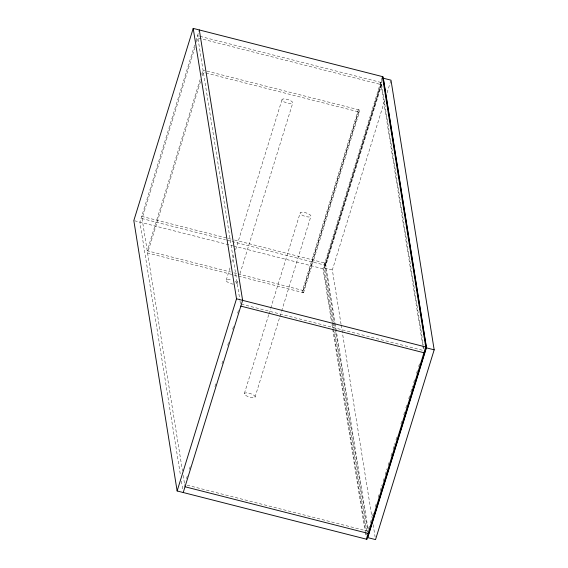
<?xml version="1.0" encoding="UTF-8"?>
<svg xmlns="http://www.w3.org/2000/svg" width="568" height="568" viewBox="0 0 568 568"><rect width="100%" height="100%" fill="white"/><g stroke="black" fill="none" stroke-linecap="round" stroke-linejoin="round"><path stroke-width="0.43" stroke-dasharray="2.84 2.13" d="M194.661 45.007L139.92 222.138L180.432 475.025M195.91 40.96L199.311 29.955M195.016 47.215L142.057 218.581L225.439 239.817M196.578 42.153L197.884 37.935L381.66 84.738L325.84 265.391L226.305 240.037M200.17 79.421L147.218 250.786L230.445 271.98M201.739 74.351L203.039 70.134L204.757 70.574M200.525 81.629L147.573 252.994L237.658 275.941M202.35 75.722L203.394 72.349L205.112 72.782M226.241 280.088L230.154 267.429M231.723 262.366L234.328 253.924M235.635 249.7L282.069 99.443M236.884 283.78L238.191 279.555M240.016 273.648L292.712 103.127A5.659 1.81 17.2 0 0 285.683 99.031A5.659 1.81 17.2 0 0 283.773 101.7A5.659 1.81 17.2 0 0 292.712 103.127M186.489 478.639L187.532 475.267M189.357 469.353L190.401 465.98M214.917 386.63L215.961 383.251M221.96 363.839L223.004 360.46M227.704 345.266L228.748 341.886M232.66 329.227L233.704 325.847M237.616 313.188L238.659 309.808M244.396 393.411L268.657 314.906M268.912 314.061L270.482 308.992M270.744 308.147L300.216 212.759M255.039 397.096A5.659 1.81 17.2 0 0 248.01 392.999A5.659 1.81 17.2 0 0 246.1 395.669A5.659 1.81 17.2 0 0 255.039 397.096L279.555 317.746M279.818 316.901L281.387 311.839M281.643 310.994L310.859 216.451A5.659 1.81 17.2 0 0 303.83 212.347A5.659 1.81 17.2 0 0 301.928 215.016A5.659 1.81 17.2 0 0 310.859 216.451M238.517 276.162L303.546 292.726L303.191 290.511L359.019 109.858L205.616 70.787M303.546 292.726L359.366 112.073L359.019 109.858M382.157 77.411L323.022 268.77L331.435 321.275M332.11 321.445L323.703 268.941L382.072 80.06M325.159 265.221L380.986 84.568M333.238 322.241L324.548 267.954L381.881 82.417M341.041 324.229L332.344 269.942L384.706 100.501M387.064 92.875L390.727 81.011M369.328 526.124L367.759 531.186L184.657 484.554M370.371 522.745L371.415 519.372M372.459 515.992L373.503 512.613M375.327 506.706L376.371 503.333M378.196 497.419L379.239 494.046M380.283 490.667L382.108 484.76M383.151 481.38L384.195 478.007M385.239 474.628L387.064 468.721M388.107 465.341L389.151 461.969M390.976 456.054L392.019 452.682M393.063 449.302L394.888 443.395M395.931 440.015L396.975 436.643M400.887 423.976L401.931 420.604M403.763 414.697L404.806 411.317M405.843 407.938L406.887 404.565M408.719 398.651L409.762 395.278M410.806 391.899L412.631 385.991M413.674 382.612L414.718 379.239M416.543 373.332L417.586 369.953M418.63 366.573L419.674 363.2M199.247 36.16L197.529 35.72L239.859 299.989M200.106 36.373L381.305 82.53L423.359 345.046M205.971 73.002L359.366 112.073M231.105 239.142L141.702 216.373L182.491 471.014M234.541 240.016L325.485 263.176L335.014 322.681M324.548 267.954L332.344 269.942M134.581 220.774L232.759 245.781M233.618 246.001L323.703 268.941M233.874 272.853L237.303 273.726M238.162 273.946L303.191 290.511M241.343 304.121L423.586 350.534M423.494 345.919L423.92 348.546M380.631 82.353L422.677 344.875M422.819 345.749L423.38 349.249M341.176 325.102L372.033 517.711M373.155 524.718L375.114 536.973M335.156 323.554L368.234 530.072M324.804 263.005L334.339 322.51M334.474 323.384L335.319 328.638M335.461 329.511L367.837 531.648M333.38 323.114L334.218 328.368M334.779 331.868L366.758 531.485M332.252 322.326L333.231 328.446M333.373 329.319L365.749 531.463M365.891 532.337L366.31 534.964M331.996 324.775L332.557 328.276M332.692 329.149L365.075 531.286M365.21 532.166L365.771 535.667M239.994 300.863L240.697 305.236M183.194 475.388L184.877 485.888M181.412 481.153L182.669 489.027M235.18 281.522A5.659 1.81 17.2 0 1 235.621 284.298M233.27 284.192A5.659 1.81 17.2 0 1 226.227 280.819A5.659 1.81 17.2 0 1 231.247 279.967M358.337 109.688L302.51 290.34L302.865 292.548L358.692 111.903L358.337 109.688"/><path stroke-width="0.85" d="M193.205 28.4L133.821 220.583L177.131 490.972L367.013 539.337L426.398 347.154L383.088 76.765L193.205 28.4L236.515 298.796L177.131 490.972M183.23 492.527L242.621 300.351L199.311 29.955M366.332 539.167L425.723 346.984L382.413 76.588M426.383 347.836L367.737 537.612L375.533 539.6L434.179 349.824L390.99 80.166L383.187 78.178L426.383 347.836L434.179 349.824M236.515 298.796L426.398 347.154M240.839 306.116L424.615 352.92M185.012 486.762L368.795 533.572"/></g></svg>
